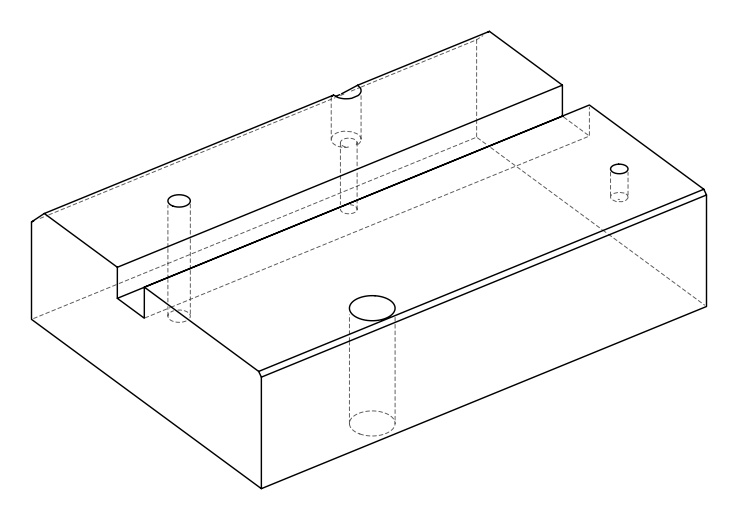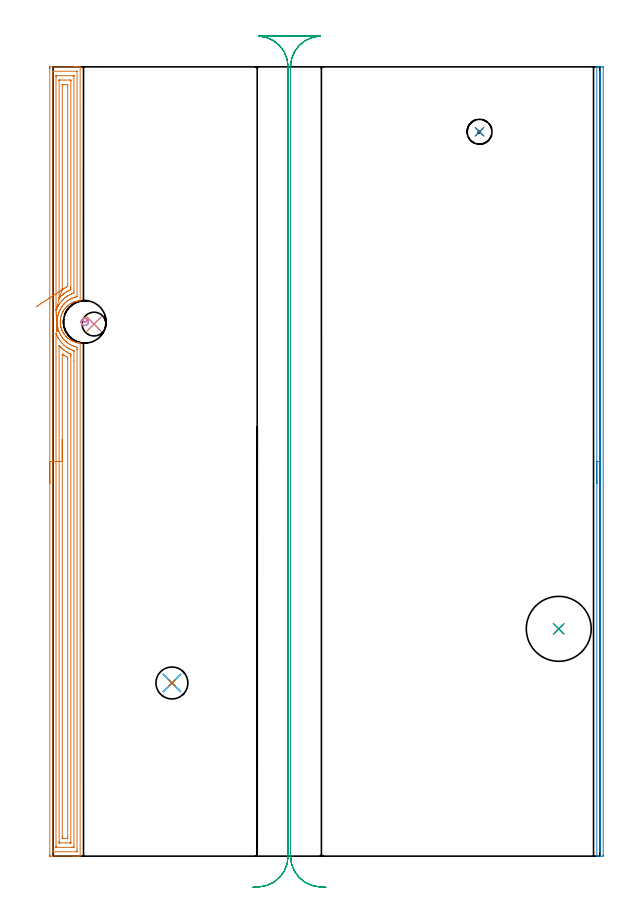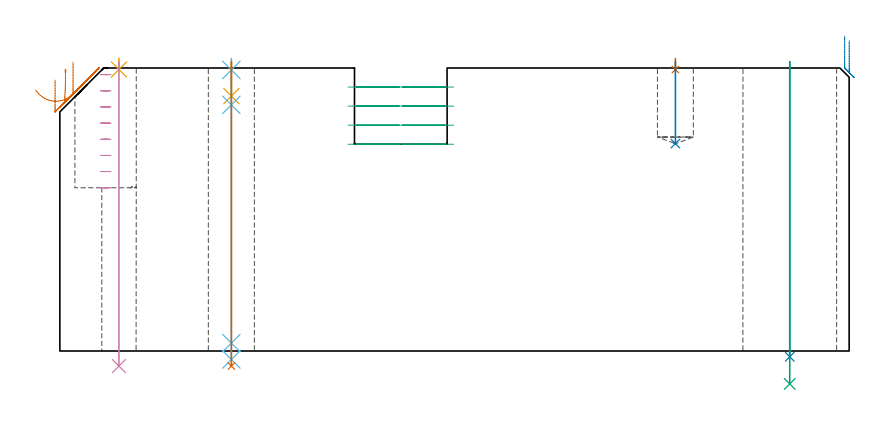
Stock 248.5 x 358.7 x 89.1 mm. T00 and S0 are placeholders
(PLAN: 14 operations, 10 tool changes, 29.9 min)
(1 AREA_MILL | FG_CHAMFER_SURFACE | UGT0205_001 | 14.56 min | 34161 mm3)
(2 AREA_MILL_1 | FG_CHAMFER_SURFACE_1 | UGT0205_001 | 5.87 min | 1510 mm3)
(3 MILL_RECTANGULAR_SLOT | SLOT_RECTANGULAR | UGT0201_006 | Follow Part, ap 7, ae 75% | 6.76 min | 250592 mm3)
(4 MILL_BLIND_HOLE_FROM_SOLID_MATERIAL | STEP1POCKET | UGT0201_008 | Spiral | 0.52 min | 10490 mm3)
(5 SPOT_DRILL | STEP1HOLE_1 | NXT0321_9005460120000 | 0.03 min | 0 mm3)
(6 SPOT_DRILL_1 | STEP1HOLE_2 | NXT0321_9005460120000 | 0.03 min | 55 mm3)
(7 SPOT_DRILL_2 | STEP1POCKET_1 | NXT0321_9005460120000 | 0.03 min | 71 mm3)
(8 INDEXABLE_INSERT_DRILL_THROUGH_HOLE_FROM_SOLID | STEP1HOLE | NXT0302_009 | 0.37 min | 25278 mm3)
(9 DRILL_TO_ENLARGE_THROUGH_HOLE | STEP1HOLE | UGT0301_394 | 0.41 min | 35633 mm3)
(10 DRILL_THROUGH_HOLE_INTO_CENTER | STEP1HOLE_1 | UGT0301_220 | 0.38 min | 4669 mm3)
(11 DRILL_BLIND_HOLE_INTO_CENTER | STEP1HOLE_2 | NXT0301_030 | 0.05 min | 251 mm3)
(12 GUN_DRILL_THROUGH_HOLE | STEP1HOLE_2 | UGT0307_001 | 0.43 min | 1558 mm3)
(13 SPADE_DRILL_TO_ENLARGE_THROUGH_HOLE | STEP1HOLE_2 | UGT0306_005 | 0.38 min | 12899 mm3)
(14 DRILL_BLIND_HOLE_INTO_CENTER_1 | STEP1POCKET_1 | NXT0301_084 | 0.1 min | 2232 mm3)
(TOOL UGT0205_001 | Chamfer Mill 20 x 3 x 45 deg. | D20 FL50 Z2)
(TOOL UGT0201_006 | End Mill 28 mm | D28 FL25 Z2)
(TOOL UGT0201_008 | End Mill 16 mm | D16 FL32 Z4)
(TOOL NXT0321_9005460120000 | NC Spot Drill, 142deg, 12mm, Carbide, Uncoated | D12 PA142 FL30 Z2)
(TOOL NXT0302_009 | Index. Insert Drill 19mm [880-D1900L25-05] | D19 PA176 FL95 Z2)
(TOOL UGT0301_394 | Twist Drill 29.5 mm | D29.5 PA118 FL165 Z2)
(TOOL UGT0301_220 | Twist Drill 10.8 mm | D10.8 PA118 FL92 Z2)
(TOOL NXT0301_030 | Carbide Drill 5.9mm [860.1-0590-018A1-MM 2214] | D5.9 PA140 FL28 Z2)
(TOOL UGT0307_001 | Gun Drill 5 mm | D5 PA130 FL24 Z1)
(TOOL UGT0306_005 | Spade Drill 14.5mm | D14.5 PA132 FL10 Z2)
(TOOL NXT0301_084 | Carbide Drill 11.3mm [860.1-1130-034A1-MM 2214] | D11.3 PA140 FL55 Z2)
(OP 1 AREA_MILL)
G17 G21 G94 G90
T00 M6
G54
G17 G0 G90 X-1.5 Y169.35 S1061 M3
G43 Z99.1 H0
Z85.3
G94 G1 Y169.388 Z84.428 F250.
Y169.502 Z83.564
Y169.691 Z82.712
Y169.953 Z81.88
Y170.287 Z81.074
Y170.69 Z80.3
Y171.158 Z79.564
Y171.69 Z78.872
Y172.279 Z78.229
Y172.922 Z77.64
Y173.614 Z77.109
Y174.35 Z76.64
Y175.124 Z76.237
Y175.93 Z75.903
Y176.762 Z75.641
Y177.613 Z75.452
Y178.478 Z75.338
Y179.35 Z75.3
Y358.078
X-1.494 Y358.624 Z75.304
X-1.492 Y358.69 Z75.306
X-1.42 Y358.7 Z75.378
X9.333 Z86.127
X9.864 Z86.661
X10.206 Z87.002
X10.738 Z87.534
X11.08 Z87.875
X12.029 Z88.829
X12.167 Y358.697 Z88.959
X12.297 Y358.69 Z89.088
X12.3 Y358.525 Z89.1
Y252.628
X12.294 Y252.442 Z89.092
X12.041 Y252.406 Z88.84
X11.954 Y252.397 Z88.753
X11.794 Y252.38 Z88.594
X11.538 Y252.345 Z88.338
X11.35 Y252.318 Z88.149
X11.08 Y252.268 Z87.879
X10.904 Y252.235 Z87.703
X10.614 Y252.167 Z87.414
X10.46 Y252.13 Z87.259
X10.206 Y252.057 Z87.004
X10.014 Y252.002 Z86.812
X9.57 Y251.851 Z86.37
X9.265 Y251.735 Z86.065
X9.167 Y251.697 Z85.966
X8.896 Y251.57 Z85.692
X8.712 Y251.484 Z85.511
X8.68 Y251.469 Z85.48
X8.232 Y251.236 Z85.031
X7.79 Y250.979 Z84.59
X7.516 Y250.804 Z84.315
X6.9 Y250.346 Z83.699
X6.781 Y250.245 Z83.579
X6.711 Y250.186 Z83.507
X6.599 Y250.092 Z83.398
X6.427 Y249.948 Z83.226
X6.383 Y249.911 Z83.182
X6.274 Y249.803 Z83.07
X6.01 Y249.546 Z82.809
X5.529 Y249.017 Z82.329
X5.121 Y248.501 Z81.919
X4.963 Y248.273 Z81.76
X4.859 Y248.124 Z81.656
X4.607 Y247.713 Z81.403
X4.587 Y247.681 Z81.384
X4.38 Y247.316 Z81.179
X4.332 Y247.231 Z81.131
X4.239 Y247.05 Z81.039
X4.23 Y247.033 Z81.03
X4.14 Y246.82 Z80.936
X3.931 Y246.338 Z80.73
X3.798 Y245.978 Z80.596
X3.766 Y245.893 Z80.565
X3.625 Y245.445 Z80.424
X3.511 Y244.999 Z80.309
X3.417 Y244.552 Z80.216
X3.341 Y244.105 Z80.14
X3.297 Y243.658 Z80.091
X3.279 Y243.4 Z80.076
X3.267 Y243.212 Z80.063
X3.265 Y243.073 Z80.058
X3.258 Y242.765 Z80.053
X3.266 Y242.547 Z80.057
X3.272 Y242.318 Z80.065
X3.301 Y241.872 Z80.096
X3.318 Y241.684 Z80.116
X3.332 Y241.565 Z80.132
X3.341 Y241.497 Z80.14
X3.426 Y241.011 Z80.225
X3.432 Y240.979 Z80.231
X3.53 Y240.531 Z80.327
X3.623 Y240.176 Z80.422
X3.648 Y240.086 Z80.446
X3.792 Y239.637 Z80.59
X3.941 Y239.23 Z80.741
X3.955 Y239.193 Z80.755
X4.089 Y238.879 Z80.887
X4.137 Y238.777 Z80.933
X4.231 Y238.569 Z81.03
X4.25 Y238.53 Z81.049
X4.368 Y238.299 Z81.167
X4.608 Y237.883 Z81.405
X4.628 Y237.849 Z81.424
X4.904 Y237.406 Z81.701
X4.963 Y237.32 Z81.76
X5.011 Y237.249 Z81.808
X5.121 Y237.097 Z81.919
X5.583 Y236.513 Z82.383
X5.669 Y236.417 Z82.469
X5.793 Y236.278 Z82.593
X5.878 Y236.189 Z82.678
X6.01 Y236.051 Z82.809
X6.274 Y235.798 Z83.07
X6.426 Y235.649 Z83.226
X6.457 Y235.62 Z83.256
X6.612 Y235.486 Z83.412
X6.677 Y235.431 Z83.475
X6.9 Y235.248 Z83.699
X7.255 Y234.981 Z84.055
X7.618 Y234.727 Z84.418
X7.79 Y234.619 Z84.59
X8.232 Y234.363 Z85.031
X8.68 Y234.132 Z85.479
X8.707 Y234.12 Z85.506
X8.896 Y234.035 Z85.692
X9.276 Y233.862 Z86.076
X9.339 Y233.834 Z86.139
X9.57 Y233.751 Z86.37
X10.206 Y233.555 Z87.004
X10.46 Y233.476 Z87.259
X10.904 Y233.367 Z87.703
X11.08 Y233.334 Z87.879
X11.35 Y233.283 Z88.149
X11.468 Y233.266 Z88.268
X11.794 Y233.221 Z88.593
X11.954 Y233.204 Z88.753
X12.038 Y233.194 Z88.836
X12.294 Y233.159 Z89.092
X12.3 Y232.968 Z89.1
Y0.175
X12.298 Y0.01 Z89.089
X12.167 Y0.003 Z88.959
X12.029 Y0. Z88.828
X11.766 Z88.565
X11.08 Z87.875
X9.864 Z86.66
X9.333 Z86.127
X-1.154 Z75.643
X-1.424 Y0.004 Z75.374
X-1.492 Y0.01 Z75.305
X-1.499 Y0.081 Z75.299
X-1.5 Y0.622 Z75.3
Y179.35
X-0.086 Z76.714
X-0.085 Y356.291 Z76.715
X-0.081 Y356.638 Z76.719
X-0.079 Y356.678 Z76.721
X-0.076 Y356.69 Z76.724
X-0.047 Y356.693 Z76.753
X0.06 Y356.697 Z76.86
X0.194 Y356.7 Z76.994
X10.68 Z87.48
X10.836 Y356.697 Z87.636
X10.868 Y356.694 Z87.668
X10.878 Y356.69 Z87.678
X10.88 Y356.681 Z87.68
X10.883 Y356.644 Z87.683
X10.885 Y356.49 Z87.685
Y254.416
X10.884 Y254.329 Z87.684
X10.882 Y254.286 Z87.682
X10.879 Y254.269 Z87.679
X10.867 Y254.256 Z87.667
X10.632 Y254.198 Z87.432
X10.461 Y254.156 Z87.261
X10.206 Y254.088 Z87.006
X9.774 Y253.964 Z86.574
X9.333 Y253.817 Z86.133
X9.119 Y253.741 Z85.919
X8.566 Y253.522 Z85.366
X8.492 Y253.488 Z85.292
X8.459 Y253.471 Z85.259
X7.91 Y253.189 Z84.71
X7.585 Y253.011 Z84.385
X7.345 Y252.873 Z84.145
X6.942 Y252.628 Z83.742
X6.805 Y252.532 Z83.605
X6.711 Y252.462 Z83.511
X6.303 Y252.151 Z83.103
X5.837 Y251.776 Z82.637
X5.788 Y251.735 Z82.588
X5.359 Y251.33 Z82.159
X4.963 Y250.926 Z81.763
X4.923 Y250.883 Z81.723
X4.885 Y250.841 Z81.685
X4.37 Y250.235 Z81.17
X4.145 Y249.948 Z80.945
X4.121 Y249.915 Z80.921
X4.089 Y249.869 Z80.889
X3.767 Y249.383 Z80.567
X3.563 Y249.054 Z80.363
X3.432 Y248.832 Z80.232
X3.215 Y248.449 Z80.015
X3.118 Y248.26 Z79.918
X3.07 Y248.16 Z79.87
X2.846 Y247.644 Z79.646
X2.686 Y247.267 Z79.486
X2.591 Y247.012 Z79.391
X2.493 Y246.741 Z79.293
X2.362 Y246.352 Z79.162
X2.341 Y246.282 Z79.141
X2.179 Y245.645 Z78.979
X2.143 Y245.479 Z78.943
X2.029 Y244.905 Z78.829
X1.975 Y244.586 Z78.775
X1.92 Y244.123 Z78.72
X1.884 Y243.692 Z78.684
X1.859 Y243.292 Z78.659
X1.848 Y242.798 Z78.648
X1.857 Y242.4 Z78.657
X1.883 Y241.905 Z78.683
X1.92 Y241.442 Z78.72
X1.975 Y241.011 Z78.775
X2.09 Y240.374 Z78.89
X2.146 Y240.117 Z78.946
X2.341 Y239.321 Z79.141
X2.385 Y239.179 Z79.185
X2.56 Y238.673 Z79.36
X2.686 Y238.33 Z79.486
X2.937 Y237.721 Z79.737
X3.073 Y237.437 Z79.873
X3.215 Y237.155 Z80.015
X3.564 Y236.543 Z80.364
X3.768 Y236.216 Z80.568
X4.089 Y235.732 Z80.889
X4.148 Y235.649 Z80.948
X4.375 Y235.357 Z81.175
X4.881 Y234.756 Z81.681
X4.963 Y234.668 Z81.763
X5.358 Y234.27 Z82.158
X5.782 Y233.862 Z82.582
X5.837 Y233.814 Z82.637
X6.106 Y233.587 Z82.906
X6.711 Y233.142 Z83.511
X6.954 Y232.968 Z83.754
X7.585 Y232.587 Z84.385
X8.356 Y232.18 Z85.156
X8.459 Y232.133 Z85.259
X8.587 Y232.075 Z85.387
X9.116 Y231.861 Z85.916
X9.333 Y231.787 Z86.133
X9.747 Y231.651 Z86.547
X10.206 Y231.519 Z87.006
X10.879 Y231.333 Z87.679
X10.881 Y231.28 Z87.681
X10.883 Y231.181 Z87.683
X10.885 Y230.487 Z87.685
X10.886 Y230.287 Z87.686
X10.885 Y2.409 Z87.685
X10.881 Y2.062 Z87.681
X10.879 Y2.022 Z87.679
X10.876 Y2.01 Z87.676
X10.846 Y2.007 Z87.646
X10.74 Y2.003 Z87.54
X10.606 Y2. Z87.406
X0.12 Z76.92
X-0.036 Y2.003 Z76.764
X-0.068 Y2.006 Z76.732
X-0.078 Y2.01 Z76.722
X-0.08 Y2.019 Z76.72
X-0.083 Y2.056 Z76.717
X-0.085 Y2.21 Z76.715
X-0.086 Y179.35 Z76.714
X1.328 Z78.128
X1.329 Y237.485 Z78.129
X1.33 Y237.577 Z78.13
X1.332 Y237.613 Z78.132
X1.334 Y237.623 Z78.134
X1.34 Y237.614 Z78.14
X1.356 Y237.581 Z78.156
X1.38 Y237.526 Z78.18
X1.414 Y237.437 Z78.214
X1.467 Y237.303 Z78.267
X1.796 Y236.543 Z78.596
X2.124 Y235.871 Z78.924
X2.25 Y235.649 Z79.05
X2.341 Y235.494 Z79.141
X2.798 Y234.756 Z79.598
X3.215 Y234.154 Z80.015
X3.446 Y233.862 Z80.246
X4.089 Y233.098 Z80.889
X4.211 Y232.968 Z81.011
X4.963 Y232.239 Z81.763
X5.148 Y232.075 Z81.948
X5.837 Y231.534 Z82.637
X6.323 Y231.181 Z83.123
X6.711 Y230.942 Z83.511
X7.265 Y230.615 Z84.065
X7.585 Y230.449 Z84.385
X7.904 Y230.287 Z84.704
X8.459 Y230.051 Z85.259
X8.846 Y229.891 Z85.646
X9.333 Y229.727 Z86.133
X9.431 Y229.692 Z86.231
X9.458 Y229.682 Z86.258
X9.464 Y229.629 Z86.264
X9.468 Y229.536 Z86.268
X9.47 Y229.394 Z86.27
X9.471 Y225.009 Z86.271
Y4.948
X9.469 Y4.197 Z86.269
X9.467 Y4.059 Z86.267
X9.465 Y4.016 Z86.265
X9.428 Y4.01 Z86.228
X9.333 Y4.007 Z86.133
X8.651 Y4. Z85.451
X1.659 Z78.459
X1.467 Y4.002 Z78.267
X1.404 Y4.005 Z78.204
X1.354 Y4.01 Z78.154
X1.335 Y4.021 Z78.135
X1.334 Y4.055 Z78.134
X1.33 Y4.197 Z78.13
X1.329 Y4.338 Z78.129
X1.328 Y179.35 Z78.128
X2.743 Z79.543
Y231.825
X2.745 Y231.954 Z79.545
X2.747 Y232.039 Z79.547
X2.748 Y232.049 Z79.548
X2.763 Y232.036 Z79.563
X2.827 Y231.966 Z79.627
X3.215 Y231.526 Z80.015
X3.554 Y231.181 Z80.354
X4.089 Y230.662 Z80.889
X4.512 Y230.287 Z81.312
X4.963 Y229.933 Z81.763
X5.682 Y229.394 Z82.482
X5.837 Y229.293 Z82.637
X6.094 Y229.131 Z82.894
X6.711 Y228.783 Z83.511
X7.239 Y228.5 Z84.039
X8.009 Y228.14 Z84.809
X8.033 Y228.126 Z84.833
X8.051 Y228.113 Z84.851
X8.052 Y228.098 Z84.852
X8.055 Y228.019 Z84.855
X8.057 Y227.607 Z84.857
Y227.123
Y6.233
X8.055 Y6.105 Z84.855
X8.05 Y6.021 Z84.85
X8.048 Y6.009 Z84.848
X8.04 Y6.006 Z84.84
X8.014 Y6.003 Z84.814
X7.585 Y6. Z84.385
X5.837 Z82.637
X3.199 Z79.999
X2.791 Y6.01 Z79.591
X2.749 Y6.013 Z79.549
X2.747 Y6.045 Z79.547
X2.744 Y6.095 Z79.544
X2.743 Y6.143 Z79.543
Y6.467
Y179.35
X4.157 Z80.957
Y227.607
X4.161 Y228.019 Z80.961
X4.164 Y228.209 Z80.964
X4.767 Y227.807 Z81.567
X4.963 Y227.664 Z81.763
X5.044 Y227.607 Z81.844
X5.837 Y227.128 Z82.637
X6.561 Y226.713 Z83.361
X6.636 Y226.655 Z83.436
X6.638 Y226.609 Z83.438
X6.641 Y226.507 Z83.441
X6.642 Y226.301 Z83.442
X6.643 Y225.889 Z83.443
Y8.665
X6.639 Y8.253 Z83.439
X6.636 Y8.048 Z83.436
X6.631 Y8.01 Z83.431
X6.58 Y8.006 Z83.38
X6.485 Y8.002 Z83.285
X4.739 Y8. Z81.539
X4.245 Y8.007 Z81.045
X4.191 Y8.01 Z80.991
X4.164 Y8.015 Z80.964
X4.162 Y8.053 Z80.962
X4.159 Y8.233 Z80.959
X4.157 Y8.595 Z80.957
Y8.665
Y179.35
Y180.222 Z80.995
Y181.086 Z81.109
Y181.938 Z81.298
Y182.77 Z81.56
Y183.576 Z81.894
Y184.35 Z82.297
Y185.086 Z82.765
Y185.778 Z83.296
Y186.421 Z83.886
Y187.01 Z84.529
Y187.541 Z85.221
Y188.01 Z85.957
Y188.413 Z86.731
Y188.747 Z87.537
Y189.009 Z88.369
Y189.198 Z89.22
Y189.312 Z90.085
Y189.35 Z90.957
G0 Z99.1
X1.769 Y238.45
Z88.579
G1 Y238.449 Z87.707
X1.766 Y238.523 Z86.838
X1.759 Y238.673 Z85.978
X1.749 Y238.897 Z85.135
X1.735 Y239.194 Z84.315
X1.719 Y239.561 Z83.524
X1.699 Y239.996 Z82.767
X1.676 Y240.494 Z82.052
X1.651 Y241.054 Z81.383
X1.623 Y241.669 Z80.765
X1.593 Y242.335 Z80.203
X1.56 Y243.048 Z79.702
X1.526 Y243.803 Z79.264
X1.49 Y244.592 Z78.894
X1.453 Y245.41 Z78.594
X1.415 Y246.252 Z78.367
X1.376 Y247.11 Z78.214
X1.337 Y247.978 Z78.137
X1.331 Y248.105 Z78.131
X1.329 Y248.16 Z78.129
Y353.752
X1.331 Y354.503 Z78.131
X1.333 Y354.641 Z78.133
X1.335 Y354.684 Z78.135
X1.372 Y354.69 Z78.172
X1.467 Y354.693 Z78.267
X2.149 Y354.7 Z78.949
X9.141 Z85.941
X9.333 Y354.698 Z86.133
X9.396 Y354.695 Z86.196
X9.446 Y354.69 Z86.246
X9.465 Y354.679 Z86.265
X9.466 Y354.645 Z86.266
X9.47 Y354.503 Z86.27
X9.471 Y354.362 Z86.271
Y256.955
X9.469 Y256.203 Z86.269
X9.467 Y256.066 Z86.267
X9.461 Y255.935 Z86.261
X8.919 Y255.733 Z85.719
X8.459 Y255.555 Z85.259
X8.287 Y255.484 Z85.087
X7.892 Y255.309 Z84.692
X7.686 Y255.206 Z84.486
X7.585 Y255.153 Z84.385
X7.113 Y254.898 Z83.913
X6.711 Y254.666 Z83.511
X6.557 Y254.573 Z83.357
X6.309 Y254.416 Z83.109
X6.033 Y254.216 Z82.833
X5.837 Y254.069 Z82.637
X5.534 Y253.832 Z82.334
X5.146 Y253.522 Z81.946
X5.047 Y253.436 Z81.847
X4.963 Y253.36 Z81.763
X4.591 Y253.009 Z81.391
X4.212 Y252.628 Z81.012
X4.151 Y252.565 Z80.951
X4.089 Y252.496 Z80.889
X3.741 Y252.091 Z80.541
X3.439 Y251.735 Z80.239
X3.339 Y251.608 Z80.139
X3.215 Y251.445 Z80.015
X2.968 Y251.094 Z79.768
X2.795 Y250.841 Z79.595
X2.616 Y250.56 Z79.416
X2.341 Y250.111 Z79.141
X2.282 Y250.008 Z79.082
X2.248 Y249.948 Z79.048
X1.974 Y249.43 Z78.774
X1.798 Y249.054 Z78.598
X1.694 Y248.822 Z78.494
X1.467 Y248.297 Z78.267
X1.337 Y247.978 Z78.137
X2.748 Y253.54 Z79.548
X2.747 Y253.541 Z79.547
X2.745 Y253.577 Z79.545
X2.743 Y253.813 Z79.543
Y352.467
X2.745 Y352.596 Z79.545
X2.75 Y352.679 Z79.55
X2.752 Y352.691 Z79.552
X2.76 Y352.694 Z79.56
X2.786 Y352.697 Z79.586
X3.215 Y352.7 Z80.015
X4.963 Z81.763
X7.601 Z84.401
X8.009 Y352.69 Z84.809
X8.051 Y352.687 Z84.851
X8.053 Y352.654 Z84.853
X8.056 Y352.605 Z84.856
X8.057 Y352.557 Z84.857
Y352.233
Y258.401
X8.055 Y257.99 Z84.855
X8.051 Y257.514 Z84.851
X8.048 Y257.486 Z84.848
X8.029 Y257.475 Z84.829
X7.982 Y257.451 Z84.782
X7.468 Y257.216 Z84.268
X7.223 Y257.097 Z84.023
X6.885 Y256.919 Z83.685
X6.711 Y256.823 Z83.511
X6.323 Y256.6 Z83.123
X5.837 Y256.31 Z82.637
X5.772 Y256.269 Z82.572
X5.671 Y256.203 Z82.471
X5.26 Y255.899 Z82.06
X4.963 Y255.674 Z81.763
X4.761 Y255.515 Z81.561
X4.507 Y255.309 Z81.307
X4.281 Y255.113 Z81.081
X4.089 Y254.939 Z80.889
X3.823 Y254.688 Z80.623
X3.546 Y254.416 Z80.346
X3.383 Y254.245 Z80.183
X3.215 Y254.063 Z80.015
X2.964 Y253.779 Z79.764
X2.789 Y253.581 Z79.589
X2.754 Y253.544 Z79.554
X2.748 Y253.54 Z79.548
X4.166 Y257.352 Z80.966
X4.164 Y257.37 Z80.964
X4.16 Y257.447 Z80.96
X4.158 Y257.605 Z80.958
X4.157 Y257.921 Z80.957
Y350.035
X4.161 Y350.447 Z80.961
X4.164 Y350.652 Z80.964
X4.169 Y350.69 Z80.969
X4.22 Y350.694 Z81.02
X4.315 Y350.698 Z81.115
X6.061 Y350.7 Z82.861
X6.555 Y350.693 Z83.355
X6.609 Y350.69 Z83.409
X6.636 Y350.685 Z83.436
X6.638 Y350.647 Z83.438
X6.641 Y350.467 Z83.441
X6.643 Y350.105 Z83.443
Y350.035
Y259.778
X6.637 Y258.959 Z83.437
X6.629 Y258.931 Z83.429
X6.555 Y258.884 Z83.355
X6.089 Y258.626 Z82.889
X5.837 Y258.481 Z82.637
X5.535 Y258.3 Z82.335
X5.035 Y257.99 Z81.835
X4.992 Y257.96 Z81.792
X4.963 Y257.939 Z81.763
X4.485 Y257.585 Z81.285
X4.177 Y257.36 Z80.977
X4.166 Y257.352 Z80.966
X3.585 Y256.976 Z80.435
X2.968 Y256.576 Z79.966
X2.318 Y256.155 Z79.563
X1.642 Y255.717 Z79.229
X0.944 Y255.265 Z78.967
X0.229 Y254.801 Z78.778
X-0.497 Y254.331 Z78.664
X-1.228 Y253.857 Z78.626
X-1.96 Y253.383 Z78.664
X-2.686 Y252.913 Z78.778
X-3.401 Y252.45 Z78.966
X-4.099 Y251.997 Z79.229
X-4.775 Y251.559 Z79.562
X-5.425 Y251.138 Z79.965
X-6.042 Y250.738 Z80.434
X-6.623 Y250.362 Z80.965
X-7.163 Y250.012 Z81.554
X-7.658 Y249.691 Z82.197
G0 Z99.1
M5
M2
(OP 2 AREA_MILL_1)
G17 G21 G94 G90
T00 M6
G54
G17 G0 G90 X247.1 Y169.35 S1061 M3
G43 Z99.1 H0
G94 G1 Y169.388 Z98.228 F250.
Y169.502 Z97.363
Y169.691 Z96.512
Y169.953 Z95.68
Y170.287 Z94.874
Y170.69 Z94.1
Y171.158 Z93.364
Y171.69 Z92.672
Y172.279 Z92.029
Y172.922 Z91.44
Y173.614 Z90.908
Y174.35 Z90.44
Y175.124 Z90.037
Y175.93 Z89.703
Y176.762 Z89.441
Y177.614 Z89.252
Y178.478 Z89.138
Y179.35 Z89.1
Y358.525
X247.103 Y358.69 Z89.088
X247.144 Y358.694 Z89.048
X247.54 Y358.7 Z88.66
X247.852 Z88.347
X248.55 Z87.645
X249.788 Z86.409
X249.991 Y358.698 Z86.205
X250. Y358.243 Z86.2
Y0.622
X249.999 Y0.456 Z86.201
X249.991 Y0.002 Z86.205
X249.788 Y0. Z86.409
X248.55 Z87.645
X247.54 Z88.66
X247.144 Y0.006 Z89.048
X247.103 Y0.01 Z89.088
X247.1 Y0.175 Z89.1
Y179.35
X248.514 Z87.686
X248.515 Y356.291 Z87.685
X248.517 Y356.324 Z87.683
X248.55 Y356.625 Z87.65
X248.583 Y356.291 Z87.617
X248.585 Y356.255 Z87.615
Y2.409
X248.583 Y2.376 Z87.617
X248.55 Y2.074 Z87.65
X248.517 Y2.409 Z87.683
X248.515 Y2.445 Z87.685
X248.514 Y179.35 Z87.686
Y180.222 Z87.724
Y181.086 Z87.838
Y181.938 Z88.027
Y182.77 Z88.289
Y183.576 Z88.623
Y184.35 Z89.026
Y185.086 Z89.494
Y185.778 Z90.025
Y186.421 Z90.615
Y187.01 Z91.258
Y187.542 Z91.95
Y188.01 Z92.686
Y188.413 Z93.46
Y188.747 Z94.266
Y189.009 Z95.098
Y189.198 Z95.949
Y189.312 Z96.814
Y189.35 Z97.686
G0 Z99.1
M5
M2
(OP 3 MILL_RECTANGULAR_SLOT)
G17 G21 G94 G90
T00 M6
G54
G17 G0 G90 X123.978 Y-14.166 S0 M3
G43 Z99.1 H0
Z83.1
G94 G1 X120.984 Y-13.97 F250.
G2 X107.9 Y0. R14. F500.
G1 Y358.7
G2 X121.371 Y372.69 R14.
G1 X93.329
G2 X106.8 Y358.7 R14.
G1 Y0.
G2 X93.716 Y-13.97 R14.
G1 X90.722 Y-14.166 F250.
G0 X123.978 Z77.1
G1 X120.984 Y-13.97
G2 X107.9 Y0. R14. F500.
G1 Y358.7
G2 X121.371 Y372.69 R14.
G1 X93.329
G2 X106.8 Y358.7 R14.
G1 Y0.
G2 X93.716 Y-13.97 R14.
G1 X90.722 Y-14.166 F250.
G0 X123.978 Z71.1
G1 X120.984 Y-13.97
G2 X107.9 Y0. R14. F500.
G1 Y358.7
G2 X121.371 Y372.69 R14.
G1 X93.329
G2 X106.8 Y358.7 R14.
G1 Y0.
G2 X93.716 Y-13.97 R14.
G1 X90.722 Y-14.166 F250.
G0 X123.978 Z65.1
G1 X120.984 Y-13.97
G2 X107.9 Y0. R14. F500.
G1 Y358.7
G2 X121.371 Y372.69 R14.
G1 X93.329
G2 X106.8 Y358.7 R14.
G1 Y0.
G2 X93.716 Y-13.97 R14.
G1 X90.722 Y-14.166 F250.
G0 Z99.1
M5
M2
(OP 4 MILL_BLIND_HOLE_FROM_SOLID_MATERIAL)
G17 G21 G94 G90
T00 M6
G54
G17 G0 G90 X14.4 Y242.8 S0 M3
G43 Z99.1 H0
Z87.013
G94 G3 X15.225 Y243.625 R0.825 F250.
X14.4 Y244.45 R0.825
X12.75 Y242.8 R1.65
X14.4 Y244.45 R-1.65
X13.575 Y243.625 R0.825
X14.4 Y242.8 R0.825
G0 Z81.925
G3 X15.225 Y243.625 R0.825
X14.4 Y244.45 R0.825
X12.75 Y242.8 R1.65
X14.4 Y244.45 R-1.65
X13.575 Y243.625 R0.825
X14.4 Y242.8 R0.825
G0 Z76.838
G3 X15.225 Y243.625 R0.825
X14.4 Y244.45 R0.825
X12.75 Y242.8 R1.65
X14.4 Y244.45 R-1.65
X13.575 Y243.625 R0.825
X14.4 Y242.8 R0.825
G0 Z71.75
G3 X15.225 Y243.625 R0.825
X14.4 Y244.45 R0.825
X12.75 Y242.8 R1.65
X14.4 Y244.45 R-1.65
X13.575 Y243.625 R0.825
X14.4 Y242.8 R0.825
G0 Z66.663
G3 X15.225 Y243.625 R0.825
X14.4 Y244.45 R0.825
X12.75 Y242.8 R1.65
X14.4 Y244.45 R-1.65
X13.575 Y243.625 R0.825
X14.4 Y242.8 R0.825
G0 Z61.575
G3 X15.225 Y243.625 R0.825
X14.4 Y244.45 R0.825
X12.75 Y242.8 R1.65
X14.4 Y244.45 R-1.65
X13.575 Y243.625 R0.825
X14.4 Y242.8 R0.825
G0 Z56.488
G3 X15.225 Y243.625 R0.825
X14.4 Y244.45 R0.825
X12.75 Y242.8 R1.65
X14.4 Y244.45 R-1.65
X13.575 Y243.625 R0.825
X14.4 Y242.8 R0.825
G0 Z99.1
Z51.4
G3 X15.225 Y243.625 R0.825
X14.4 Y244.45 R0.825
X12.75 Y242.8 R1.65
X14.4 Y244.45 R-1.65
X13.575 Y243.625 R0.825
X14.4 Y242.8 R0.825
G0 Z99.1
M5
M2
(OP 5 SPOT_DRILL)
G17 G21 G94 G90
T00 M6
G54
G17 G0 G90 X18.6 Y241.8 S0 M3
G43 Z99.1 H0
G94 G81 G98 Z88.635 F250. R92.1
G80
M5
M2
(OP 6 SPOT_DRILL_1)
G17 G21 G94 G90
T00 M6
G54
G17 G0 G90 X54. Y78.7 S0 M3
G43 Z99.1 H0
G94 G81 G98 Z88.476 F250. R92.1
G80
M5
M2
(OP 7 SPOT_DRILL_2)
G17 G21 G94 G90
T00 M6
G54
G17 G0 G90 X193.8 Y329.2 S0 M3
G43 Z99.1 H0
G94 G81 G98 Z88.614 F250. R92.1
G80
M5
M2
(OP 8 INDEXABLE_INSERT_DRILL_THROUGH_HOLE_FROM_SOLID)
G17 G21 G94 G90
T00 M6
G54
G17 G0 G90 X229.8 Y103.3 S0 M3
G43 Z99.1 H1
G94 G81 G98 Z-1.832 F250. R91.1
G80
M5
M2
(OP 9 DRILL_TO_ENLARGE_THROUGH_HOLE)
G17 G21 G94 G90
T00 M6
G54
G17 G0 G90 X229.8 Y103.3 S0 M3
G43 Z99.1 H0
G94 G73 G98 Z-10.363 F250. Q24.866 R91.1
G80
M5
M2
(OP 10 DRILL_THROUGH_HOLE_INTO_CENTER)
G17 G21 G94 G90
T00 M6
G54
G17 G0 G90 X18.6 Y241.8 S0 M3
G43 Z99.1 H0
G94 G73 G98 Z-4.745 F250. Q10.427 R91.1
G80
M5
M2
(OP 11 DRILL_BLIND_HOLE_INTO_CENTER)
G17 G21 G94 G90
T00 M6
G54
G17 G0 G90 X54. Y78.7 S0 M3
G43 Z99.1 H1
G94 G81 G98 Z80.25 F250. R91.1
G80
M5
M2
(OP 12 GUN_DRILL_THROUGH_HOLE)
G17 G21 G94 G90
T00 M6
G54
G17 G0 G90 X54. Y78.7 M8
G43 Z99.1 H0
Z88.772
S716 M3
G94 G1 Z77.494 F125. M26
G4 X.084
Z2.5 F250.
G4 X.084
Z-2.666 F125.
G4 X.084
M5
M9
G0 Z88.772
Z99.1
M2
(OP 13 SPADE_DRILL_TO_ENLARGE_THROUGH_HOLE)
G17 G21 G94 G90
T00 M6
G54
G17 G0 G90 X54. Y78.7 S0 M3
G43 Z99.1 H0
G94 G73 G98 Z-4.728 F250. Q13.404 R91.1
G80
M5
M2
(OP 14 DRILL_BLIND_HOLE_INTO_CENTER_1)
G17 G21 G94 G90
T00 M6
G54
G17 G0 G90 X193.8 Y329.2 S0 M3
G43 Z99.1 H1
G94 G81 G98 Z65.3 F250. R91.1
G80
M5
M2
